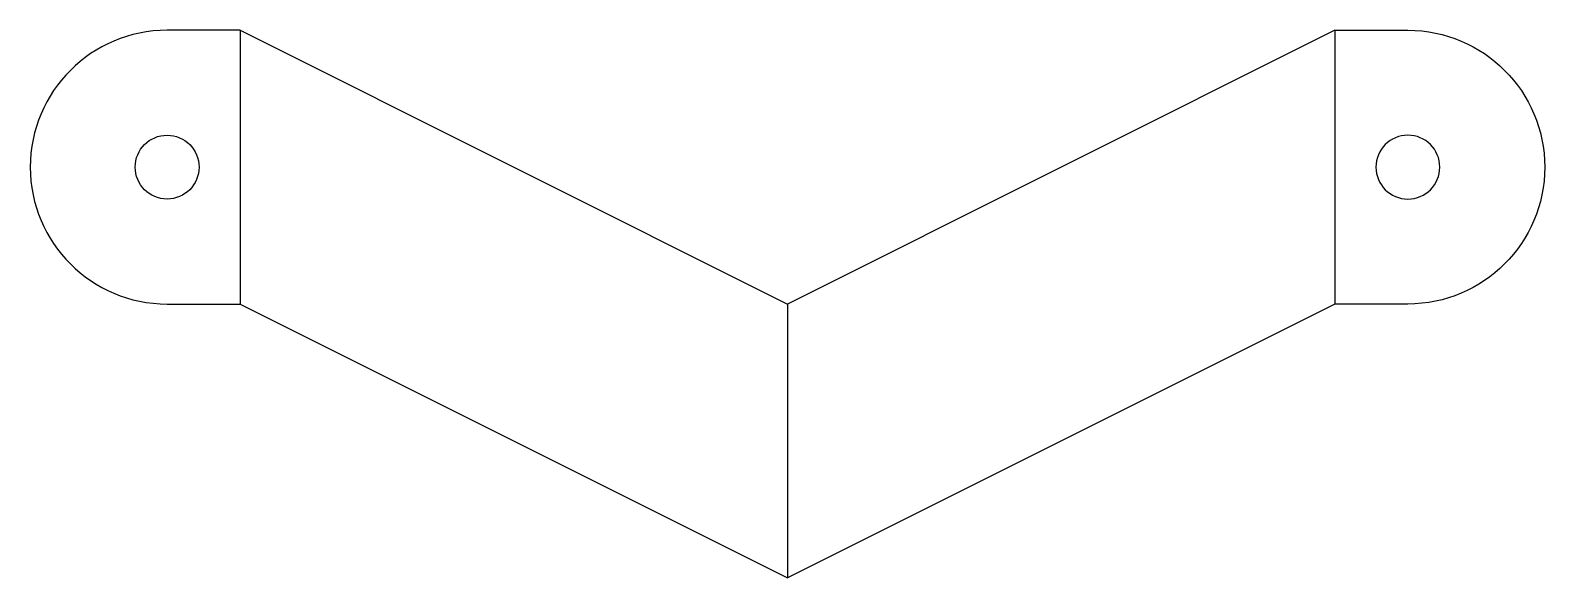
# Model space of a CAD drawing. Extents: x -83 to 83, y -60 to 0.
import ezdxf

# ---------------------------------------------------------------- set-up
doc = ezdxf.new("R2010")
doc.units = 0
doc.header["$MEASUREMENT"] = 0
doc.layers.add('VISIBLE', color=7, linetype='CONTINUOUS')

msp = doc.modelspace()

# ---------------------------------------------------------------- linework, layer by layer
at = {"layer": 'VISIBLE'}
for p, q in [((-60, 0), (-68, 0)), ((-60, 0), (0, -30)), ((60, 0), (0, -30)), ((60, 0), (60, -30)), ((60, 0), (68, 0)), ((-60, 0), (-60, -30)), ((-68, -30), (-60, -30)), ((-60, -30), (0, -60)), ((0, -30), (0, -60)), ((60, -30), (0, -60)), ((68, -30), (60, -30))]:
    msp.add_line(p, q, dxfattribs=at)
msp.add_circle((-68, -15), 3.5, dxfattribs=at)
at = {"layer": 'VISIBLE', "extrusion": (0, 0, -1)}
msp.add_circle((-68, -15), 3.5, dxfattribs=at)
at = {"layer": 'VISIBLE'}
msp.add_arc((-68, -15), 15, 90, 270, dxfattribs=at)
at = {"layer": 'VISIBLE', "extrusion": (0, 0, -1)}
msp.add_arc((-68, -15), 15, 90, 270, dxfattribs=at)

doc.saveas('drawing.dxf')
